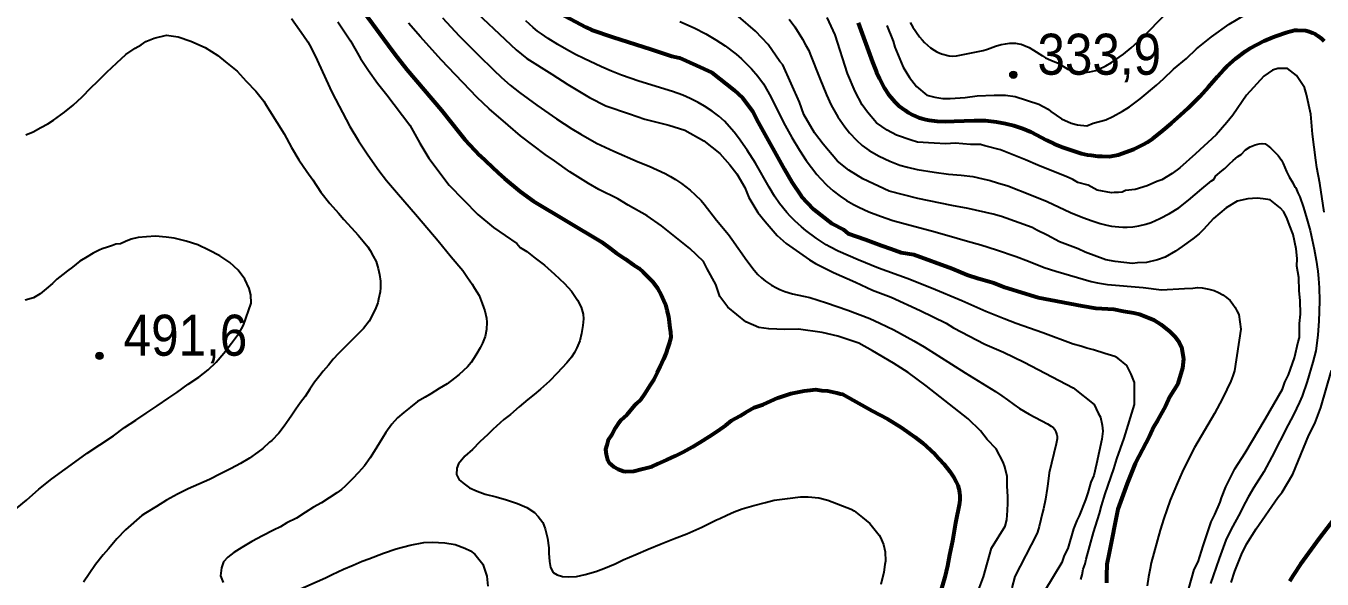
# Model space of a CAD drawing. Header units: metres. Extents: x 549268 to 556659, y 1838059 to 1844558.
# Drawn here: x 550869 to 551406, y 1842979 to 1843209 of the extents above; entities that cross this region are included whole.
import ezdxf

# ---------------------------------------------------------------- set-up
doc = ezdxf.new("R2010")
doc.units = ezdxf.units.M
doc.header["$LTSCALE"] = 0.8
for name, color, linetype, lineweight in [('1', 7, 'Continuous', 25), ('2', 7, 'Continuous', 53), ('5', 7, 'Continuous', 13)]:
    doc.layers.add(name, color=color, linetype=linetype, lineweight=lineweight)

msp = doc.modelspace()

# ---------------------------------------------------------------- hatches: boundary and pattern name
at = {"layer": '5'}
for points in [[(551279.67, 1843188.52, 1), (551276.67, 1843188.52, 1)], [(550901.29, 1843072.06, 1), (550898.29, 1843072.06, 1)]]:
    msp.add_hatch(color=256, dxfattribs=at).paths.add_polyline_path(points)

# ---------------------------------------------------------------- linework, layer by layer
at = {"layer": '1'}
for points in [[(551298.1, 1843170.24), (551302.12, 1843168.41), (551304.75, 1843167.7), (551308.59, 1843167.38), (551311.27, 1843168.44), (551316.45, 1843169.8), (551319.34, 1843171.15), (551323.4, 1843173.39), (551326.24, 1843175.24), (551330.69, 1843178.54), (551337.42, 1843184.14), (551340.42, 1843186.77), (551344.53, 1843190.8), (551349.87, 1843195.22), (551353.98, 1843199.25), (551360.27, 1843204.29), (551367.56, 1843209.44), (551378.02, 1843215.72), (551385.98, 1843219.43), (551388.37, 1843220.72), (551390.54, 1843221.73), (551399.36, 1843223.83), (551403.84, 1843223.83), (551406.32, 1843223.83)], [(551051.45, 1843218.49), (551072.26, 1843198.77), (551076.73, 1843195.22), (551087.12, 1843188.78), (551093.71, 1843184.45), (551102.71, 1843179.13), (551109.47, 1843175.59), (551119.23, 1843172.38), (551125.6, 1843170.06), (551135.53, 1843167.64), (551142.11, 1843165.6), (551149.99, 1843161.17), (551156.7, 1843155.84), (551160.78, 1843151.22), (551163.75, 1843147.5), (551166.95, 1843141.76), (551168.69, 1843137.64), (551172.45, 1843131.47), (551175.41, 1843127.74), (551180.39, 1843121.96), (551184.09, 1843118.57), (551193.75, 1843111.8), (551196.21, 1843110.3), (551203.75, 1843106.59), (551212.85, 1843102.55), (551219.83, 1843099.29), (551227.54, 1843096.36), (551239.6, 1843090.88), (551250.38, 1843085.5), (551253.39, 1843083.56), (551266.35, 1843076.91), (551274.11, 1843073.48), (551282.71, 1843069.39), (551294.33, 1843063.35), (551302.99, 1843058.75), (551311.65, 1843051.86), (551313.33, 1843048.24), (551314.29, 1843046.57), (551314.91, 1843043.34), (551315.2, 1843040.83), (551314.82, 1843037.49), (551312.68, 1843027.33), (551311.47, 1843022.37), (551310.25, 1843019.69), (551308.98, 1843015.22), (551308.04, 1843012.32), (551305.5, 1843005.68), (551304.45, 1843003.78)], [(551235.44, 1843210.13), (551236.6, 1843208.28), (551239.35, 1843204.25), (551240.4, 1843202.96), (551241.41, 1843201.88), (551242.59, 1843200.77), (551243.91, 1843199.68), (551245.34, 1843198.67), (551246.53, 1843197.97), (551248.5, 1843197.17), (551251.68, 1843196.37), (551253.18, 1843196.21), (551254.69, 1843196.32), (551265.67, 1843198.52), (551267.52, 1843199.11), (551270.83, 1843200.38), (551273.16, 1843201.08), (551274.89, 1843201.39), (551276.63, 1843201.58), (551279.01, 1843201.59), (551280.49, 1843201.37), (551281.36, 1843201.14), (551283.06, 1843200.54), (551284.67, 1843199.82), (551286.6, 1843198.74), (551290.3, 1843196.29), (551291.52, 1843195.59), (551293.74, 1843194.59), (551296.78, 1843193.35), (551300.74, 1843190.89), (551302.64, 1843190.1), (551304.42, 1843189.58), (551306.05, 1843189.37), (551307.79, 1843189.42), (551309.88, 1843189.69), (551312.35, 1843190.26), (551313.63, 1843190.77), (551316.52, 1843192.24), (551318.89, 1843193.62), (551323.8, 1843197.1), (551326.95, 1843199.66), (551329.91, 1843202.32), (551334.59, 1843206.91), (551342.47, 1843214.96)], [(550979.25, 1843211.76), (550982.67, 1843207.11), (550984.31, 1843204.8), (550986.07, 1843202.11), (550986.76, 1843200.91), (550989.09, 1843196.37), (550996.06, 1843181.33), (551003.51, 1843167.04), (551007, 1843161.19), (551010.91, 1843155.37), (551015.49, 1843148.86), (551018.68, 1843144.7), (551022.72, 1843139.9), (551031.52, 1843129.76), (551040, 1843119.64), (551041.79, 1843117.45), (551045.47, 1843113.12), (551050.22, 1843107.4), (551052.22, 1843104.5), (551054.08, 1843101.7), (551055.05, 1843100.06), (551056.94, 1843097.01), (551058.23, 1843093.77), (551059.38, 1843090.63), (551060, 1843087.68), (551060.21, 1843085.94), (551060.09, 1843082.9), (551059.44, 1843080.04), (551058.4, 1843077.26), (551057.37, 1843075.37), (551055.62, 1843072.25), (551053.72, 1843069.24), (551052.17, 1843067.53), (551048.78, 1843064.33), (551046.84, 1843062.7), (551043.72, 1843060.42), (551040.43, 1843058.49), (551036.92, 1843056.29), (551034.7, 1843054.88), (551031.52, 1843053.09), (551028.53, 1843050.7), (551025.77, 1843048.59)], [(550998.51, 1843210.4), (551003.72, 1843202.61), (551007.87, 1843195.21), (551011.23, 1843190.26), (551014.87, 1843185.09), (551018.74, 1843180.19), (551028.31, 1843167.57), (551032.46, 1843160.17), (551036.22, 1843153.99), (551044.62, 1843142.76), (551056.42, 1843130.64), (551062.89, 1843125.21), (551072.55, 1843118.52), (551074.01, 1843116.93), (551076.74, 1843115.25), (551080.23, 1843112.54), (551084.01, 1843109.6), (551088.26, 1843105.84), (551092.4, 1843101.95), (551095.18, 1843098.89), (551097.67, 1843095.16)], [(551094.56, 1843148.22), (551088.19, 1843152.82), (551084.33, 1843155.43), (551074.05, 1843163.15), (551068.96, 1843167.65), (551061.07, 1843174.37), (551056.21, 1843179.15), (551041.21, 1843194.71), (551032.76, 1843204.16), (551027.78, 1843209.94)], [(551041.8, 1843212.04), (551048.68, 1843204.69), (551056.75, 1843196.56), (551062.9, 1843190.51), (551066.24, 1843187.39), (551069.9, 1843184.25), (551073.72, 1843181.2), (551080.85, 1843175.9), (551088.99, 1843170.24)], [(551320.99, 1843029.27), (551324.05, 1843037.91), (551328.37, 1843051.89), (551328.37, 1843056.44), (551328.37, 1843061), (551326.99, 1843064.41), (551325.15, 1843068.06), (551321.43, 1843071.04), (551320.19, 1843071.68), (551316.12, 1843073.06), (551311.39, 1843074.52), (551308.56, 1843075.23), (551306.11, 1843076.03), (551303.01, 1843076.88), (551290.46, 1843081.54), (551279.41, 1843085.43), (551274.33, 1843087.36), (551266.85, 1843090.39), (551256.8, 1843094.75), (551244.25, 1843100.06), (551234.22, 1843104.07), (551222.39, 1843108.39), (551214, 1843111.81), (551205.7, 1843115.43), (551202.15, 1843117.2), (551200.65, 1843118.06), (551196.53, 1843120.77), (551192.28, 1843123.93), (551190.48, 1843125.43), (551187.68, 1843127.95), (551185.78, 1843129.88), (551184.43, 1843131.39), (551181.41, 1843135.2), (551179.35, 1843138.18), (551177.05, 1843141.96), (551171.47, 1843151.82), (551167.97, 1843157.21), (551164.37, 1843162.35), (551162.62, 1843164.67), (551158.57, 1843169.21), (551156.21, 1843171.3), (551153.51, 1843173.47), (551150.35, 1843175.51), (551147.66, 1843177.07), (551144.43, 1843178.69), (551141.39, 1843180), (551137.07, 1843181.52), (551123.08, 1843185.89), (551115.97, 1843188.36), (551111.85, 1843189.99), (551107.72, 1843191.75), (551100.34, 1843195.21), (551096.91, 1843196.95), (551093.2, 1843198.96), (551089.56, 1843201.07), (551085.55, 1843203.58), (551082.82, 1843205.41), (551081.17, 1843206.62), (551079.42, 1843208.05), (551076.32, 1843210.79)], [(551140.1, 1843210.54), (551145.99, 1843207.98), (551150.79, 1843205.47), (551154.97, 1843203.04), (551158.82, 1843200.55), (551163.4, 1843197.05), (551165.61, 1843195.15), (551169.8, 1843190.95), (551172.42, 1843187.86), (551174.7, 1843184.72), (551177.79, 1843179.33), (551183.06, 1843168.69), (551186.47, 1843162.46), (551189.6, 1843157.25), (551192.46, 1843152.97), (551194.61, 1843150.01), (551196.86, 1843147.18), (551198.3, 1843145.5), (551200.92, 1843142.81), (551203.62, 1843140.44), (551206.48, 1843138.25), (551209.14, 1843136.45), (551212.05, 1843134.75), (551214.27, 1843133.6), (551218.36, 1843131.74), (551223.17, 1843129.86), (551228.34, 1843128.14), (551231.91, 1843127.12), (551245.86, 1843123.42), (551254.98, 1843120.81), (551259.26, 1843119.49), (551264.74, 1843117.96), (551271.24, 1843115.99), (551279.35, 1843113.14), (551284.46, 1843111.21), (551290.92, 1843108.59), (551295.72, 1843107.05), (551310.47, 1843102.83), (551313.02, 1843102.24), (551317.13, 1843101.54), (551331.99, 1843100.3), (551339.49, 1843099.4), (551349, 1843099.92), (551352.51, 1843100.1), (551354.49, 1843100.35), (551356.4, 1843100.21), (551359.12, 1843099.67), (551361.34, 1843099.06), (551363.2, 1843098.28), (551364.96, 1843097.37), (551366.49, 1843096.17), (551368.03, 1843094.98), (551369.1, 1843093.47), (551370.03, 1843092.07), (551370.72, 1843090.64)], [(551356.96, 1843124.38), (551355.13, 1843122.65), (551352.57, 1843120.58), (551348.12, 1843117.27), (551345.28, 1843115.42), (551341, 1843112.9), (551337.83, 1843111.77), (551333.37, 1843110.75), (551329.58, 1843110.58), (551327.57, 1843110.35), (551320.38, 1843111.05), (551316.47, 1843111.87), (551307.99, 1843114.96), (551305.03, 1843116.4), (551297.32, 1843119.33), (551292.18, 1843122.05), (551287.88, 1843124.1), (551285.98, 1843125.15), (551273.26, 1843129.79), (551269.85, 1843130.67), (551259.42, 1843133.04), (551252.67, 1843134.3), (551238.61, 1843137.26), (551226.83, 1843140.23), (551215.83, 1843145.33), (551210.08, 1843148.99), (551205.33, 1843152.76), (551199.45, 1843159.71), (551195.87, 1843164.38), (551191.44, 1843172.01), (551189.58, 1843177.13), (551182.73, 1843192.61), (551181.55, 1843194), (551176.68, 1843201.06), (551171.47, 1843206.57), (551164.43, 1843212.62)], [(551185.34, 1843211.6), (551187.69, 1843208.43), (551190.92, 1843203.32), (551192.19, 1843200.97), (551193.44, 1843198.55), (551194.1, 1843197.07), (551198.03, 1843186.92), (551200.82, 1843180.13), (551202.82, 1843175.86), (551205.53, 1843171.01), (551208.39, 1843166.88), (551210.33, 1843164.48), (551213.28, 1843161.34), (551215.64, 1843159.24), (551218.54, 1843157.1), (551222.58, 1843154.77), (551227.03, 1843152.64), (551231.2, 1843151.1), (551234.3, 1843150.2), (551238.42, 1843149.26), (551245.41, 1843148.09), (551251.32, 1843147.35), (551256.52, 1843146.87), (551261.46, 1843146.29), (551265.54, 1843145.4), (551268.54, 1843144.65), (551271.59, 1843143.77), (551275.84, 1843142.41), (551285.7, 1843138.63), (551292.22, 1843135.94), (551301.87, 1843131.47), (551306.96, 1843129.37)], [(551374.73, 1843180.03), (551369.07, 1843171.76), (551366.63, 1843168.68), (551362.13, 1843163.59), (551353.63, 1843155.76), (551347.18, 1843149.94), (551343.9, 1843147.53), (551339.61, 1843145.01), (551337.66, 1843144.28), (551333.54, 1843142.54), (551328.64, 1843140.96), (551324.63, 1843140.5), (551323.18, 1843139.83), (551321.68, 1843139.65), (551319.89, 1843139.7), (551318.89, 1843139.59), (551312.92, 1843140.68), (551309.12, 1843142.79), (551304.94, 1843143.84), (551302.76, 1843145.11), (551300.08, 1843146.33), (551295.55, 1843148.1), (551288.35, 1843151.08), (551283.27, 1843153.3), (551272.89, 1843157.45), (551266.36, 1843158.99), (551264.52, 1843159.54), (551260.45, 1843159.58), (551254.03, 1843160.12), (551250.24, 1843159.94), (551245.39, 1843160.14), (551238.48, 1843160.62), (551235.85, 1843161.34), (551229.77, 1843163.44), (551225.97, 1843165.54), (551221.56, 1843168.6), (551217.75, 1843172.99), (551215.62, 1843176.05), (551212.7, 1843181.56), (551209.56, 1843189.07), (551204.43, 1843205), (551201.06, 1843212.24)], [(551225.83, 1843208.98), (551228.36, 1843202.41), (551229.15, 1843199.95), (551232.63, 1843191.71), (551235.15, 1843187.43), (551238.12, 1843183.7), (551242.43, 1843180.09), (551245.67, 1843179.26), (551249.03, 1843178.64), (551251.96, 1843178.64), (551258.21, 1843179.14), (551263.22, 1843179.72), (551270.3, 1843180.02), (551274.88, 1843180.03), (551279, 1843179.49), (551288.77, 1843176.29), (551292.57, 1843174.18), (551293.69, 1843173.29), (551298.1, 1843170.24)], [(550869.23, 1843163.65), (550872.37, 1843164.8), (550875.55, 1843166.59), (550878.38, 1843168.2), (550880.71, 1843169.75), (550885.23, 1843172.97), (550888.89, 1843175.95), (550892.64, 1843179.31), (550896.21, 1843183.04), (550898.91, 1843185.65), (550902.84, 1843189.55), (550907.02, 1843193.47), (550910.76, 1843196.84), (550914.59, 1843199.47), (550917.06, 1843200.91), (550919.03, 1843202.29), (550922.39, 1843203.72), (550927.54, 1843204.87), (550932.42, 1843204.21), (550937.56, 1843202.46), (550943.57, 1843199.8), (550948.78, 1843196.42), (550952, 1843193.92), (550956.78, 1843189.97), (550960.57, 1843185.9), (550964.49, 1843181.73), (550967.78, 1843177.6), (550968.75, 1843175.95), (550970.16, 1843173.73), (550976.29, 1843164.02), (550979.27, 1843158.34), (550982.3, 1843153.29), (550985.68, 1843148.42), (550988.13, 1843144.94), (550991.41, 1843139.92), (550995.15, 1843135.22), (550998.69, 1843131.12), (551000.91, 1843128.49), (551004.11, 1843125.11), (551006.89, 1843122.05), (551008.97, 1843119.53), (551010.91, 1843117.13), (551011.84, 1843115.73), (551013.14, 1843113.37), (551014.31, 1843111.12), (551015.18, 1843108.2), (551015.73, 1843105.75), (551016.08, 1843103.01), (551016.17, 1843100.25), (551016, 1843098.59), (551015.38, 1843095.48), (551015.06, 1843093.93), (551014.18, 1843091.93), (551013.19, 1843089.78), (551011.46, 1843086.42), (551009.07, 1843083.34), (551007.27, 1843081.6), (551004.81, 1843079.03), (551003.12, 1843077.43), (551000.89, 1843075.13), (550998.76, 1843072.97), (550996.52, 1843070.67), (550994.57, 1843068.16), (550992.36, 1843065.61)], [(551406.95, 1843131.63), (551405.07, 1843143.61), (551403.82, 1843150.07), (551403.48, 1843153.08), (551402, 1843163.84), (551401.3, 1843172.14), (551399.6, 1843180.33), (551398.75, 1843183.28), (551395.38, 1843188.14), (551391.65, 1843191.09), (551388.91, 1843191.09), (551387.67, 1843191.09), (551385.43, 1843190.35), (551381.95, 1843187.89), (551374.73, 1843180.03)], [(551088.99, 1843170.24), (551095.35, 1843166.13), (551099.08, 1843163.86), (551105.65, 1843160.2), (551112.7, 1843156.83), (551122.77, 1843152.41), (551127.37, 1843150.56), (551133.99, 1843147.58), (551136.19, 1843146.41), (551138.27, 1843145.15), (551140.72, 1843143.5), (551142.62, 1843142.09), (551144.43, 1843140.63), (551146.46, 1843138.8), (551148.93, 1843136.34), (551150.17, 1843134.92), (551155.3, 1843128.27), (551160.21, 1843122.33), (551161.66, 1843120.43), (551167.88, 1843111.56), (551170.85, 1843107.51), (551172.44, 1843105.79), (551173.91, 1843104.39), (551175.58, 1843103), (551178.03, 1843101.35), (551180.11, 1843100.16), (551181.49, 1843099.48), (551183.57, 1843098.67), (551186.74, 1843097.74), (551191.33, 1843096.79), (551193.96, 1843096.13), (551200.78, 1843093.96), (551209.63, 1843090.96), (551218.79, 1843087.43), (551222.85, 1843085.63), (551228.76, 1843082.74), (551237.03, 1843078.26), (551241.23, 1843075.82), (551258.2, 1843065.01), (551270.84, 1843057.31), (551273.44, 1843055.43), (551275.8, 1843053.84), (551278.35, 1843051.84), (551280.79, 1843050.24), (551284.76, 1843047.87), (551292.34, 1843043.81), (551293.85, 1843042.93), (551294.76, 1843042.2), (551295.19, 1843041.68), (551295.82, 1843040.55), (551296.23, 1843039.34), (551296.34, 1843038.69), (551296.32, 1843037.58), (551295.94, 1843035.52), (551293.03, 1843023.6), (551292.42, 1843019), (551292.26, 1843017.03), (551291.54, 1843012.64), (551290.66, 1843008.58), (551290.25, 1843007.15), (551288.89, 1843001.28), (551288.21, 1842999), (551287.77, 1842997.99), (551278.79, 1842980.53), (551277.51, 1842975.83)], [(551306.96, 1843129.37), (551310.77, 1843127.94), (551314.19, 1843126.88), (551316.84, 1843126.18), (551318.89, 1843125.78), (551321.84, 1843125.43), (551323.54, 1843125.33), (551325.26, 1843125.33), (551327.68, 1843125.52), (551330.18, 1843125.9), (551333.06, 1843126.59), (551335.26, 1843127.32), (551338.83, 1843128.88), (551342.85, 1843130.96), (551346.71, 1843133.4), (551350.7, 1843136.52), (551356.18, 1843141.21), (551360.2, 1843144.52), (551361.28, 1843145.3), (551361.86, 1843146.43), (551364.48, 1843148.65), (551365.74, 1843149.69), (551367.65, 1843151.57), (551369.24, 1843153.03), (551371.18, 1843154.66), (551372.47, 1843155.45), (551374.38, 1843157.33), (551376.24, 1843158.57), (551378.27, 1843159.46), (551379.98, 1843159.92), (551381.22, 1843160.08), (551382.39, 1843159.84), (551383.47, 1843159.22), (551384.73, 1843158.25), (551387.9, 1843155.11), (551389.28, 1843153.14), (551389.96, 1843151.71), (551390.54, 1843150.14), (551391.25, 1843148.46), (551392.42, 1843146.21), (551393.86, 1843143.74), (551394.71, 1843141.96), (551395.19, 1843141.71), (551395.96, 1843139.62), (551396.76, 1843137.88), (551398.38, 1843133.46), (551399.77, 1843128.83), (551401.03, 1843123.93), (551402.75, 1843116.18), (551403.55, 1843111.7), (551404.21, 1843107.06), (551404.51, 1843104.06), (551404.75, 1843100.2), (551404.92, 1843094.96), (551404.88, 1843090.36), (551404.73, 1843086.38), (551404.32, 1843080.78), (551403.91, 1843077.25), (551403.38, 1843074.07), (551402.26, 1843069.4), (551399.89, 1843061.34), (551397.79, 1843055.37), (551396.74, 1843052.82), (551394.23, 1843047.63), (551391.99, 1843043.38), (551385.27, 1843030.1), (551381.88, 1843023.97), (551377.81, 1843017.49), (551375.39, 1843013.45), (551373.21, 1843009.36), (551372.2, 1843007.29), (551368.2, 1842999.96), (551366.23, 1842995.63), (551363.4, 1842988.03), (551360.92, 1842980.92), (551359.88, 1842977.61)], [(551261.32, 1842968.28), (551265.76, 1842980.5), (551269.21, 1842992.25), (551274.74, 1843001.39), (551275.46, 1843004.02), (551275.78, 1843007.86), (551275.93, 1843010.93), (551275.87, 1843013.72), (551275.63, 1843018.01), (551275.67, 1843022.08), (551274.71, 1843026.04), (551273.98, 1843027.99), (551271.07, 1843033.5), (551267.32, 1843037.39), (551264.63, 1843040.89), (551259.48, 1843045.89), (551242.15, 1843059.66), (551234.66, 1843065.16), (551228.63, 1843069.04), (551219.92, 1843074.14), (551214.22, 1843077.3), (551205.51, 1843080.11), (551198.98, 1843081.65), (551189.16, 1843083.07), (551183.59, 1843082.94), (551176.95, 1843083.2), (551172.83, 1843083.74), (551167.47, 1843086.18), (551159.92, 1843092.18), (551156.62, 1843096.62), (551155.04, 1843101.56), (551151.43, 1843108.11), (551149.88, 1843111.1), (551144.17, 1843116.54), (551132.43, 1843125.87), (551126.62, 1843130.03), (551118.74, 1843134.47), (551114.39, 1843137.02), (551106.57, 1843140.95), (551102.21, 1843143.5), (551094.56, 1843148.22)], [(551350.87, 1842975.55), (551353.02, 1842983.42), (551354.68, 1842986.66), (551356.73, 1842993.24), (551360.15, 1843003.29), (551361.59, 1843006.25), (551363.8, 1843011.33), (551364.35, 1843013.17), (551366.12, 1843017.7), (551369.83, 1843025.23), (551374.16, 1843031.83), (551382.48, 1843045.74), (551389.69, 1843058.25), (551390.62, 1843061.15), (551392.06, 1843064.11), (551394.55, 1843071.26), (551396.09, 1843077.79), (551396.64, 1843079.63), (551396.73, 1843085.48), (551397.06, 1843089.33), (551396.93, 1843094.91), (551396.47, 1843098.92), (551396.34, 1843104.49), (551395.54, 1843109.23), (551395.7, 1843112.3), (551395.24, 1843116.31), (551394.05, 1843122.27), (551392.58, 1843126.17), (551391.52, 1843128.84), (551390.17, 1843131.74), (551388.71, 1843133.35), (551384.52, 1843136.68), (551381.68, 1843137.12), (551379.11, 1843137.33), (551375.32, 1843137.15), (551370.86, 1843136.14), (551366.36, 1843133.33), (551361.02, 1843128.91), (551356.96, 1843124.38)], [(550863.34, 1843007.15), (550869.52, 1843012.21), (550874.63, 1843016.76), (550880.02, 1843021.09), (550885.58, 1843025.06), (550891.14, 1843029.04), (550894.72, 1843031.63), (550899.96, 1843035.19), (550905.55, 1843038.91), (550910.18, 1843042.26), (550914.83, 1843045.37), (550919.14, 1843048.3), (550923.68, 1843051.27), (550928.56, 1843054.65), (550931.82, 1843056.82), (550936.56, 1843060.32), (550940.86, 1843063.25), (550944.77, 1843066.26), (550948.16, 1843069.46), (550951.23, 1843073.12), (550954.49, 1843077.32), (550957.72, 1843081.76), (550959.37, 1843084.74), (550962.65, 1843093.85), (550962.46, 1843097.36), (550961.76, 1843099.92), (550960.03, 1843103.74), (550957.15, 1843107.55), (550953.74, 1843110.65), (550949.61, 1843113.42), (550945.01, 1843115.87), (550940.45, 1843118.08), (550935.73, 1843119.51), (550930.65, 1843120.76), (550927.44, 1843121.25), (550922.98, 1843121.57), (550919.22, 1843121.36), (550915.85, 1843121.06), (550912.9, 1843120.44), (550910.51, 1843119.39), (550908.48, 1843118.5), (550906.49, 1843118.25), (550905.17, 1843117.71), (550903.11, 1843117.07), (550900.93, 1843116.3)], [(550900.93, 1843116.3), (550899.61, 1843115.75), (550897.11, 1843114.56), (550894.64, 1843113.11), (550891.6, 1843111.22), (550888.62, 1843108.83), (550886.54, 1843107.31), (550884.6, 1843105.68), (550882.19, 1843103.74), (550880.39, 1843102), (550877.76, 1843099.78), (550875.25, 1843097.7), (550872.42, 1843096.09), (550869.01, 1843095.15)], [(551097.67, 1843095.16), (551099.17, 1843092.19), (551100.04, 1843089.27), (551100.15, 1843087.4), (551099.99, 1843084.6), (551099.4, 1843081.25), (551098.64, 1843078.25), (551097.49, 1843075.33), (551096.47, 1843073.44), (551095.19, 1843071.51), (551093.35, 1843069.14), (551089.34, 1843064.85), (551086.09, 1843061.55), (551082.35, 1843058.18), (551079.73, 1843055.96), (551077.21, 1843053.88), (551073.55, 1843050.9), (551069.91, 1843047.67), (551067.26, 1843045.7), (551062.61, 1843041.46), (551060.6, 1843039.44), (551057.32, 1843036.38), (551054.18, 1843033.22), (551051.12, 1843030.44), (551048.48, 1843027.33), (551047.71, 1843025.47), (551047.66, 1843022.81), (551048.68, 1843020.67), (551050.78, 1843019.04), (551053.01, 1843017.3), (551056.21, 1843015.93), (551059.52, 1843014.71), (551064.07, 1843013.63), (551068.26, 1843012.39), (551072.87, 1843010.82), (551076.74, 1843009.16), (551079.89, 1843007.16), (551081.49, 1843005.46), (551083.32, 1843002.92), (551084.27, 1843000.39), (551084.93, 1842998.07), (551085.26, 1842996.47), (551085.9, 1842992.39), (551085.79, 1842990.23), (551086.08, 1842986.86), (551086.53, 1842984.27), (551087.66, 1842982.27), (551089.31, 1842981.21), (551091.53, 1842980.6), (551094.08, 1842980.42), (551097.34, 1842980.57), (551100.89, 1842981.4), (551105.27, 1842982.7), (551108.66, 1842983.88), (551113.33, 1842985.85), (551116.65, 1842987.53), (551121.93, 1842989.7), (551126.96, 1842991.84), (551132.35, 1842994.15), (551137.88, 1842996.36), (551142.94, 1842998.25), (551149.15, 1843001.04), (551155.33, 1843004.09), (551156.65, 1843004.63), (551159.51, 1843006)], [(551370.72, 1843090.64), (551371.54, 1843089.11), (551372.33, 1843083.09), (551369.8, 1843065.84), (551369.11, 1843063.74), (551368.23, 1843061.55), (551366.6, 1843058.05), (551364.76, 1843054.35), (551361.44, 1843048.11), (551353.26, 1843034.09), (551351.46, 1843030.6), (551348.15, 1843023.8), (551346.12, 1843019.33), (551343.19, 1843012.15), (551341.7, 1843008.22), (551340.47, 1843004.55), (551339.05, 1842999.77), (551335.3, 1842986.23), (551334.78, 1842983.95), (551334.14, 1842980.47), (551333.65, 1842976.74)], [(550992.36, 1843065.61), (550991.06, 1843063.94), (550988.88, 1843061.14), (550986.85, 1843058.24), (550984.95, 1843055.23), (550983, 1843052.71), (550981.07, 1843049.95), (550979.36, 1843047.46), (550978.2, 1843045.68), (550976.27, 1843042.92), (550973.99, 1843039.98), (550971.21, 1843036.99), (550970.17, 1843036.22), (550967.47, 1843033.62), (550965.39, 1843032.1), (550961.91, 1843029.64), (550958.15, 1843027.41), (550954.25, 1843025.28), (550949.86, 1843023.09), (550945.35, 1843020.76), (550940.93, 1843018.82), (550936.5, 1843016.88), (550932.11, 1843014.7), (550927.5, 1843012.23), (550923.41, 1843009.57), (550918.83, 1843006.86), (550917.33, 1843005.79), (550910.49, 1842999.89), (550906.92, 1842996.16), (550903.52, 1842992.08), (550901.32, 1842989.53), (550898.16, 1842985.48), (550895.48, 1842981.74), (550893.15, 1842978.17)], [(551368.37, 1842978.06), (551369.86, 1842982.81), (551372.63, 1842989.73), (551374.68, 1842994.03), (551378.78, 1843000.34), (551387.72, 1843013.31), (551389.49, 1843015.54), (551393.98, 1843022.92), (551400.51, 1843039.16), (551403, 1843044.02), (551405.55, 1843050.67), (551409.9, 1843065.9)], [(551025.77, 1843048.59), (551023.15, 1843046.37), (551020.83, 1843043.69), (551018.36, 1843040.22), (551016.9, 1843037.77), (551013.55, 1843032.31), (551011.84, 1843029.82), (551009.48, 1843026.5), (551007.06, 1843023.67), (551004.6, 1843021.1), (551001.58, 1843018.07), (550999.99, 1843016.61), (550998.02, 1843015.23), (550994.87, 1843013.2), (550991.71, 1843011.16), (550988.42, 1843009.24), (550984.91, 1843007.03), (550981.3, 1843004.69), (550977.37, 1843002.81), (550974.68, 1843001.09), (550971.82, 1842999.72), (550967.32, 1842997.39), (550962.82, 1842995.07), (550958.7, 1842992.66), (550955.44, 1842990.49), (550952.89, 1842988.65), (550951.12, 1842986.67), (550950.3, 1842984.17), (550949.96, 1842980.84), (550950.94, 1842978.07)], [(551306.1, 1842979.33), (551306.64, 1842981.32), (551307.13, 1842983.57), (551307.89, 1842985.85), (551308.33, 1842987.7), (551311.39, 1842998.81), (551313.8, 1843006.66), (551314.69, 1843009.92), (551316.23, 1843014.85), (551319.73, 1843025.19), (551320.99, 1843029.27)], [(551159.51, 1843006), (551162.62, 1843007.39), (551165.86, 1843008.68), (551170.74, 1843010.05), (551175.5, 1843011.27), (551179.17, 1843012.23), (551184.63, 1843012.92), (551190.1, 1843013.6), (551193.25, 1843013.61), (551197.6, 1843013.15), (551201.37, 1843012.23), (551211.04, 1843008.52), (551212.27, 1843007.79), (551215.76, 1843005.07), (551218.73, 1843002.54), (551222.61, 1842997.73), (551223.23, 1842996.79), (551224.49, 1842993.8), (551225.11, 1842990.85), (551225.22, 1842986.95), (551225.01, 1842985.54), (551224.53, 1842982.32), (551223.27, 1842977.25)], [(551304.45, 1843003.78), (551303.07, 1843000.32), (551300.7, 1842992.17), (551299.26, 1842989.21), (551298.32, 1842986.31), (551291.15, 1842974.49)], [(550981.73, 1842974.97), (550993.32, 1842980.08), (550996.18, 1842981.44), (551000.82, 1842983.66), (551004.78, 1842985.29), (551008.5, 1842986.89), (551011.27, 1842987.87), (551017.41, 1842990.27), (551022.61, 1842992.06), (551028.48, 1842993.55), (551034.02, 1842994.62), (551037.53, 1842994.8), (551042.73, 1842994.57), (551047.11, 1842993.86), (551051.09, 1842992.33), (551053.37, 1842991.23), (551055.18, 1842989.82), (551058.48, 1842985.69), (551060.23, 1842980.73), (551060.62, 1842976.62)]]:
    msp.add_lwpolyline(points, dxfattribs=at)
at = {"layer": '2'}
for points in [[(551009.32, 1843214.37), (551020.77, 1843198.73), (551022.98, 1843195.84), (551027.09, 1843190.74), (551041.4, 1843173.83), (551048.81, 1843164.39), (551051.13, 1843161.71), (551057.33, 1843155.08), (551064.87, 1843147.85), (551067.54, 1843145.5), (551073.97, 1843140.15), (551079.44, 1843136.08), (551107.65, 1843119.24), (551111.4, 1843116.55), (551113.91, 1843114.6), (551117.48, 1843112.27), (551120.94, 1843109.8), (551123.15, 1843108.31), (551124.86, 1843106.75), (551127.29, 1843104.41), (551128.89, 1843102.72), (551130.86, 1843100.06), (551132.34, 1843097.34), (551133.53, 1843094.84), (551134.11, 1843093.27), (551134.77, 1843090.96), (551135.36, 1843088.26), (551135.64, 1843086.02), (551135.95, 1843083.54), (551136.28, 1843081.94), (551136.31, 1843079.67), (551135.81, 1843077.59), (551134.99, 1843075.09), (551134.46, 1843073.26), (551133.28, 1843070.59), (551131.88, 1843067.64), (551130.7, 1843064.97), (551129.27, 1843062.27), (551127.7, 1843059.68), (551125.59, 1843056.38), (551123.78, 1843053.76), (551122.19, 1843052.3), (551121.29, 1843051.43), (551118.11, 1843047.63), (551115.62, 1843045.3), (551114.43, 1843043.76), (551113.26, 1843041.98), (551111.94, 1843039.42), (551110.45, 1843037.21), (551109.85, 1843034.99), (551109.32, 1843033.16), (551109.57, 1843031.17), (551110.09, 1843028.97), (551110.88, 1843027.68), (551112.73, 1843026.02), (551114.49, 1843025.1), (551116.74, 1843024.25), (551117.76, 1843024.12), (551121.02, 1843024.28)], [(551090.33, 1843214.05), (551101.16, 1843208.18), (551103.56, 1843207.18)], [(551213.96, 1843210.03), (551219.86, 1843193.67), (551221.53, 1843189.61), (551222.71, 1843186.96), (551224.72, 1843183.1), (551226.56, 1843180.32), (551227.48, 1843179.16), (551229.09, 1843177.35), (551230.82, 1843175.69), (551233.47, 1843173.68), (551234.7, 1843172.91), (551236.76, 1843171.81), (551238.93, 1843170.86), (551240.28, 1843170.38), (551241.95, 1843169.93), (551243.34, 1843169.66), (551246.64, 1843169.29), (551250.08, 1843169.17), (551253.68, 1843169.22), (551261.96, 1843169.6), (551263.87, 1843169.59), (551266.68, 1843169.5)], [(551103.56, 1843207.18), (551112.55, 1843204.14), (551128.12, 1843199.06), (551136.83, 1843196.25), (551139.95, 1843195.59), (551146.93, 1843192.32), (551153.35, 1843189.5), (551162.58, 1843182.17), (551165.99, 1843179.01), (551170.19, 1843173.39), (551172.49, 1843168.82), (551183.37, 1843149.23), (551186.51, 1843144), (551190.49, 1843138.11), (551195.41, 1843132.83), (551202.96, 1843126.83), (551207.82, 1843124.34), (551209.78, 1843122.78), (551216.92, 1843120.3), (551223.56, 1843117.75), (551227.53, 1843116.43), (551231.77, 1843114.88), (551236.96, 1843113.95), (551252.87, 1843108.15), (551259.01, 1843105.55), (551263.75, 1843104.06), (551270.06, 1843102.24), (551274.58, 1843100.47), (551288.53, 1843096.22), (551306.72, 1843092.71), (551312.41, 1843091.84), (551319.83, 1843091.42), (551323.73, 1843090.6), (551328.14, 1843089.83), (551330.48, 1843089.34), (551336.35, 1843086.96), (551339.36, 1843085.02), (551343, 1843082.13), (551345.01, 1843080.07), (551346.8, 1843077.74), (551347.81, 1843075.57), (551348.61, 1843070.83), (551348.29, 1843066.98), (551346.25, 1843060.39), (551343.03, 1843055.2), (551341.2, 1843051.18), (551337.82, 1843045.2), (551336.32, 1843042.74), (551334.5, 1843038.72), (551328.68, 1843027.39), (551327.46, 1843024.71), (551325.31, 1843019.12), (551321.44, 1843008.52), (551317.93, 1842990.33), (551316.94, 1842985.64), (551316.73, 1842980.79), (551316.8, 1842978)], [(551266.68, 1843169.5), (551271.16, 1843169.03), (551274.98, 1843168.36), (551278.36, 1843167.54), (551282.18, 1843166.23), (551285.42, 1843164.87), (551291.96, 1843161.38), (551295.14, 1843159.87), (551298.49, 1843158.5), (551302.29, 1843157.22), (551306.47, 1843155.89), (551308.86, 1843155.33), (551310.44, 1843155.19), (551313.15, 1843154.81), (551315.01, 1843154.83), (551317.97, 1843154.65), (551321.61, 1843155.3), (551328.05, 1843157.74), (551330.33, 1843158.77), (551331.99, 1843159.63), (551333.67, 1843160.6), (551335.94, 1843162.15), (551340.2, 1843165.5), (551343.71, 1843168.47), (551347.4, 1843171.72), (551350.61, 1843174.72), (551355.35, 1843179.52), (551359.02, 1843183.47), (551362.72, 1843187.77), (551365.34, 1843190.64), (551366.55, 1843191.87), (551370.33, 1843195.27), (551374.28, 1843198.3), (551376.27, 1843199.57), (551382.02, 1843202.54), (551385.65, 1843204.14), (551387.1, 1843204.7), (551391.2, 1843206.07), (551394.72, 1843206.93), (551395.82, 1843206.97), (551399.1, 1843206.85), (551400.73, 1843206.44), (551402.08, 1843205.91), (551403.29, 1843205.27), (551404.21, 1843204.68), (551405.74, 1843203.54), (551406.94, 1843202.45)], [(551121.02, 1843024.28), (551124.83, 1843025.13), (551128.6, 1843026.23), (551130.99, 1843027.29), (551134.7, 1843028.89), (551138.27, 1843030.59), (551141.6, 1843032.27), (551145.39, 1843034.26), (551148.54, 1843036.29), (551152.3, 1843038.53), (551155.77, 1843040.98), (551159.14, 1843043.29), (551161.55, 1843045.23), (551165.09, 1843047.19), (551167.31, 1843048.6), (551170.85, 1843050.56), (551174.59, 1843051.91), (551180.7, 1843054.56), (551186.01, 1843056.48), (551191.55, 1843057.55), (551192.79, 1843057.71), (551196.41, 1843058.04), (551198.85, 1843057.71), (551201.39, 1843057.52), (551203.86, 1843056.95), (551205.03, 1843056.71), (551206.47, 1843056.26), (551207.5, 1843056.14), (551219.76, 1843049.27), (551226.14, 1843045.93), (551231.86, 1843042.35), (551235.25, 1843040.01), (551237.5, 1843038.36), (551240.51, 1843035.95), (551243.82, 1843032.99), (551245.75, 1843031.14), (551249.36, 1843027.25), (551251.95, 1843024.12), (551253.52, 1843021.58), (551254.47, 1843019.84), (551255.16, 1843018.36), (551255.58, 1843016.91), (551255.84, 1843015.45), (551256.04, 1843013.94), (551256.08, 1843012.41), (551255.9, 1843010.9), (551254.27, 1843002.82), (551253.02, 1842995.32), (551251.77, 1842989.49), (551250.92, 1842984.94), (551249.88, 1842980.25), (551247.89, 1842973.71)], [(551411.13, 1843004.59), (551404.84, 1842996.37), (551397.12, 1842985.7), (551394.17, 1842981.33), (551392.51, 1842978.59)]]:
    msp.add_lwpolyline(points, dxfattribs=at)
at = {"layer": '5'}
for centre in [(551278.17, 1843188.52), (550899.79, 1843072.06)]:
    msp.add_circle(centre, 1.5, dxfattribs=at)

# ---------------------------------------------------------------- texts
at = {"layer": '5', "width": 0.9}
for s, p in [('333,9', (551288.17, 1843188.52)), ('491,6', (550909.79, 1843072.06))]:
    msp.add_text(s, height=17, dxfattribs=at).set_placement(p)

doc.saveas('drawing.dxf')
